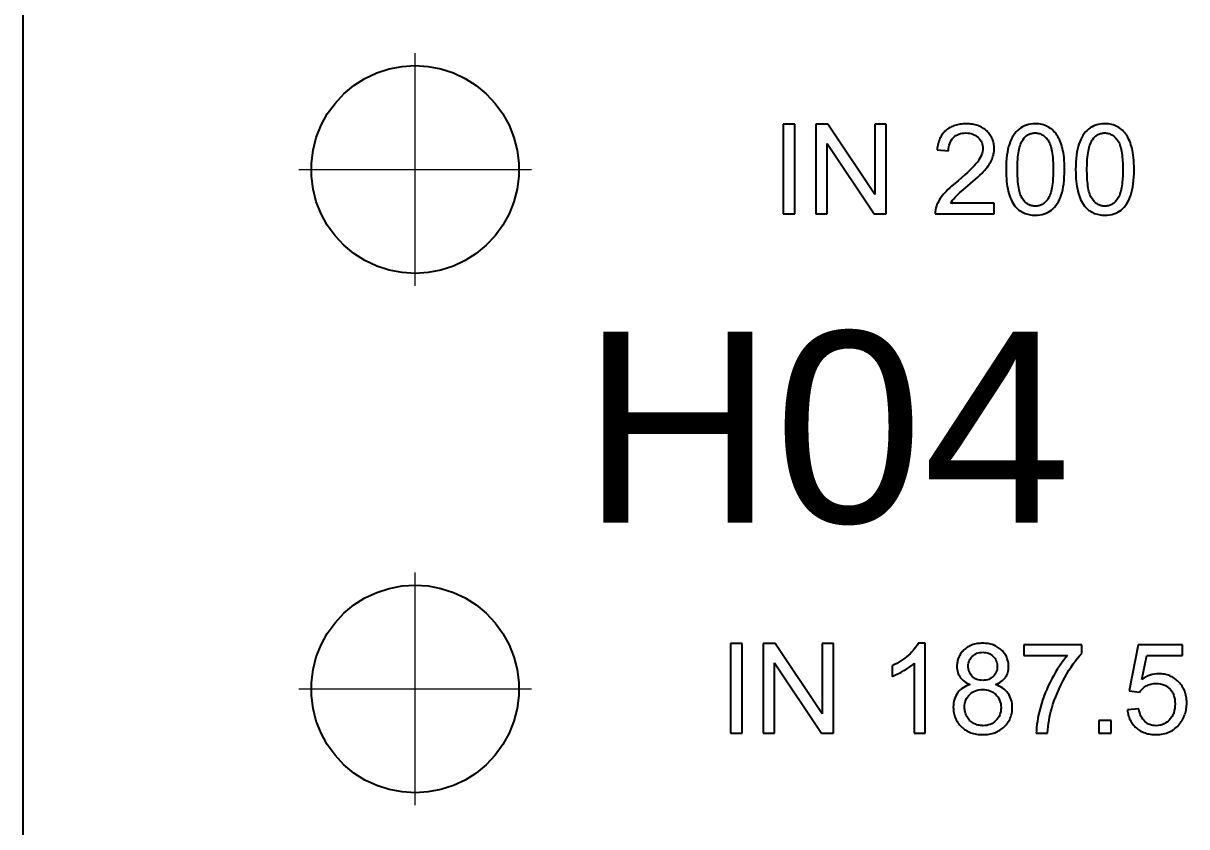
# Paper-space layout '01_三视图' of a CAD drawing. Header units: millimetres. Extents: x 8 to 451, y 8 to 289.
# Drawn here: x 149.75 to 163.74, y 225.55 to 235.22 of the extents above; entities that cross this region are included whole.
import ezdxf

# ---------------------------------------------------------------- set-up
doc = ezdxf.new("R2010")
doc.units = ezdxf.units.MM
doc.linetypes.add('WP_HIDDEN', pattern=[2.3, 1.5, -0.8])
for name, color, linetype, lineweight in [('ANNOTATIONS', 7, 'CONTINUOUS', 18), ('HIDDEN', 7, 'WP_HIDDEN', 13), ('VISIBLE', 7, 'CONTINUOUS', 25)]:
    doc.layers.add(name, color=color, linetype=linetype, lineweight=lineweight)
doc.styles.add('CJK', font='Arial Unicode.ttf')

psp = doc.layouts.new('01_三视图')

# ---------------------------------------------------------------- linework, layer by layer
at = {"layer": 'ANNOTATIONS'}
for p, q in [((154.463, 232.063), (154.463, 234.863)), ((153.063, 233.463), (155.863, 233.463)), ((154.463, 225.813), (154.463, 228.613)), ((153.063, 227.213), (155.863, 227.213))]:
    psp.add_line(p, q, dxfattribs=at)
at = {"layer": 'HIDDEN'}
psp.add_lwpolyline([(149.75, 138.75), (149.75, 246.25)], dxfattribs=at)
at = {"layer": 'VISIBLE'}
for points in [[(149.75, 140.25), (149.75, 246.25)], [(154.463, 232.213), (154.306, 232.223), (154.152, 232.252), (154.003, 232.3), (153.86, 232.367), (153.728, 232.451), (153.607, 232.551), (153.5, 232.666), (153.407, 232.793), (153.332, 232.93), (153.274, 233.076), (153.235, 233.228), (153.215, 233.384), (153.215, 233.541), (153.235, 233.697), (153.274, 233.849), (153.332, 233.995), (153.407, 234.132), (153.5, 234.259), (153.607, 234.374), (153.728, 234.474), (153.86, 234.558), (154.003, 234.625), (154.152, 234.673), (154.306, 234.703), (154.463, 234.713), (154.619, 234.703), (154.774, 234.673), (154.923, 234.625), (155.065, 234.558), (155.197, 234.474), (155.318, 234.374), (155.426, 234.259), (155.518, 234.132), (155.594, 233.995), (155.652, 233.849), (155.691, 233.697), (155.71, 233.541), (155.71, 233.384), (155.691, 233.228), (155.652, 233.076), (155.594, 232.93), (155.518, 232.793), (155.426, 232.666), (155.318, 232.551), (155.197, 232.451), (155.065, 232.367), (154.923, 232.3), (154.774, 232.252), (154.619, 232.223), (154.463, 232.213)], [(158.889, 234.008), (158.889, 232.931)], [(159.032, 234.008), (158.889, 234.008)], [(159.032, 232.931), (159.032, 234.008)], [(159.282, 234.008), (159.282, 232.931)], [(159.428, 234.008), (159.282, 234.008)], [(159.994, 233.163), (159.428, 234.008)], [(159.994, 234.008), (159.994, 233.163)], [(160.13, 234.008), (159.994, 234.008)], [(160.13, 232.931), (160.13, 234.008)], [(160.939, 233.987), (160.925, 233.982)], [(160.954, 233.993), (160.939, 233.987)], [(160.97, 233.997), (160.954, 233.993)], [(160.986, 234.001), (160.97, 233.997)], [(161.002, 234.005), (160.986, 234.001)], [(161.019, 234.008), (161.002, 234.005)], [(161.037, 234.01), (161.019, 234.008)], [(161.055, 234.011), (161.037, 234.01)], [(161.073, 234.012), (161.055, 234.011)], [(161.092, 234.013), (161.073, 234.012)], [(161.111, 234.012), (161.092, 234.013)], [(161.13, 234.011), (161.111, 234.012)], [(161.148, 234.01), (161.13, 234.011)], [(161.166, 234.007), (161.148, 234.01)], [(161.183, 234.004), (161.166, 234.007)], [(161.199, 234.001), (161.183, 234.004)], [(161.216, 233.996), (161.199, 234.001)], [(161.231, 233.991), (161.216, 233.996)], [(161.246, 233.985), (161.231, 233.991)], [(161.261, 233.979), (161.246, 233.985)], [(161.791, 233.988), (161.769, 233.977)], [(161.815, 233.997), (161.791, 233.988)], [(161.84, 234.004), (161.815, 233.997)], [(161.866, 234.009), (161.84, 234.004)], [(161.894, 234.012), (161.866, 234.009)], [(161.923, 234.013), (161.894, 234.012)], [(161.944, 234.012), (161.923, 234.013)], [(161.965, 234.011), (161.944, 234.012)], [(161.985, 234.008), (161.965, 234.011)], [(162.004, 234.004), (161.985, 234.008)], [(162.023, 233.999), (162.004, 234.004)], [(162.041, 233.993), (162.023, 233.999)], [(162.058, 233.986), (162.041, 233.993)], [(162.075, 233.978), (162.058, 233.986)], [(162.628, 233.988), (162.606, 233.977)], [(162.652, 233.997), (162.628, 233.988)], [(162.677, 234.004), (162.652, 233.997)], [(162.703, 234.009), (162.677, 234.004)], [(162.731, 234.012), (162.703, 234.009)], [(162.759, 234.013), (162.731, 234.012)], [(162.781, 234.012), (162.759, 234.013)], [(162.802, 234.011), (162.781, 234.012)], [(162.822, 234.008), (162.802, 234.011)], [(162.841, 234.004), (162.822, 234.008)], [(162.86, 233.999), (162.841, 234.004)], [(162.878, 233.993), (162.86, 233.999)], [(162.895, 233.986), (162.878, 233.993)], [(162.912, 233.978), (162.895, 233.986)], [(160.783, 233.849), (160.776, 233.835)], [(160.79, 233.863), (160.783, 233.849)], [(160.798, 233.876), (160.79, 233.863)], [(160.807, 233.889), (160.798, 233.876)], [(160.816, 233.901), (160.807, 233.889)], [(160.826, 233.912), (160.816, 233.901)], [(160.836, 233.923), (160.826, 233.912)], [(160.848, 233.933), (160.836, 233.923)], [(160.859, 233.943), (160.848, 233.933)], [(160.871, 233.952), (160.859, 233.943)], [(160.884, 233.96), (160.871, 233.952)], [(160.897, 233.968), (160.884, 233.96)], [(160.911, 233.975), (160.897, 233.968)], [(160.925, 233.982), (160.911, 233.975)], [(160.923, 233.831), (160.936, 233.846)], [(160.936, 233.846), (160.951, 233.859)], [(160.951, 233.859), (160.967, 233.871)], [(160.967, 233.871), (160.985, 233.881)], [(160.985, 233.881), (161.003, 233.889)], [(161.003, 233.889), (161.023, 233.895)], [(161.023, 233.895), (161.044, 233.9)], [(161.044, 233.9), (161.066, 233.902)], [(161.066, 233.902), (161.089, 233.903)], [(161.089, 233.903), (161.111, 233.902)], [(161.111, 233.902), (161.132, 233.9)], [(161.132, 233.9), (161.152, 233.896)], [(161.152, 233.896), (161.171, 233.89)], [(161.171, 233.89), (161.189, 233.882)], [(161.189, 233.882), (161.206, 233.873)], [(161.206, 233.873), (161.221, 233.862)], [(161.221, 233.862), (161.236, 233.849)], [(161.236, 233.849), (161.249, 233.835)], [(161.275, 233.972), (161.261, 233.979)], [(161.288, 233.964), (161.275, 233.972)], [(161.301, 233.956), (161.288, 233.964)], [(161.314, 233.947), (161.301, 233.956)], [(161.326, 233.937), (161.314, 233.947)], [(161.338, 233.927), (161.326, 233.937)], [(161.349, 233.916), (161.338, 233.927)], [(161.359, 233.905), (161.349, 233.916)], [(161.368, 233.893), (161.359, 233.905)], [(161.377, 233.881), (161.368, 233.893)], [(161.385, 233.869), (161.377, 233.881)], [(161.393, 233.856), (161.385, 233.869)], [(161.399, 233.844), (161.393, 233.856)], [(161.405, 233.83), (161.399, 233.844)], [(161.645, 233.85), (161.633, 233.825)], [(161.659, 233.873), (161.645, 233.85)], [(161.675, 233.895), (161.659, 233.873)], [(161.691, 233.915), (161.675, 233.895)], [(161.709, 233.933), (161.691, 233.915)], [(161.727, 233.949), (161.709, 233.933)], [(161.747, 233.964), (161.727, 233.949)], [(161.769, 233.977), (161.747, 233.964)], [(161.776, 233.826), (161.79, 233.844)], [(161.79, 233.844), (161.797, 233.852)], [(161.797, 233.852), (161.805, 233.86)], [(161.805, 233.86), (161.813, 233.867)], [(161.813, 233.867), (161.822, 233.873)], [(161.822, 233.873), (161.83, 233.879)], [(161.83, 233.879), (161.839, 233.884)], [(161.839, 233.884), (161.848, 233.888)], [(161.848, 233.888), (161.858, 233.892)], [(161.858, 233.892), (161.868, 233.896)], [(161.868, 233.896), (161.878, 233.898)], [(161.878, 233.898), (161.888, 233.9)], [(161.888, 233.9), (161.899, 233.902)], [(161.899, 233.902), (161.91, 233.903)], [(161.91, 233.903), (161.921, 233.903)], [(161.921, 233.903), (161.933, 233.903)], [(161.933, 233.903), (161.944, 233.902)], [(161.944, 233.902), (161.955, 233.9)], [(161.955, 233.9), (161.965, 233.898)], [(161.965, 233.898), (161.976, 233.895)], [(161.976, 233.895), (161.986, 233.891)], [(161.986, 233.891), (161.996, 233.886)], [(161.996, 233.886), (162.006, 233.881)], [(162.006, 233.881), (162.016, 233.876)], [(162.016, 233.876), (162.025, 233.869)], [(162.025, 233.869), (162.034, 233.862)], [(162.034, 233.862), (162.043, 233.854)], [(162.043, 233.854), (162.051, 233.845)], [(162.051, 233.845), (162.06, 233.836)], [(162.091, 233.969), (162.075, 233.978)], [(162.106, 233.958), (162.091, 233.969)], [(162.12, 233.947), (162.106, 233.958)], [(162.134, 233.935), (162.12, 233.947)], [(162.147, 233.922), (162.134, 233.935)], [(162.16, 233.908), (162.147, 233.922)], [(162.172, 233.893), (162.16, 233.908)], [(162.183, 233.877), (162.172, 233.893)], [(162.193, 233.86), (162.183, 233.877)], [(162.203, 233.842), (162.193, 233.86)], [(162.212, 233.824), (162.203, 233.842)], [(162.482, 233.85), (162.47, 233.825)], [(162.496, 233.873), (162.482, 233.85)], [(162.512, 233.895), (162.496, 233.873)], [(162.528, 233.915), (162.512, 233.895)], [(162.546, 233.933), (162.528, 233.915)], [(162.564, 233.949), (162.546, 233.933)], [(162.584, 233.964), (162.564, 233.949)], [(162.606, 233.977), (162.584, 233.964)], [(162.613, 233.826), (162.627, 233.844)], [(162.627, 233.844), (162.634, 233.852)], [(162.634, 233.852), (162.642, 233.86)], [(162.642, 233.86), (162.65, 233.867)], [(162.65, 233.867), (162.658, 233.873)], [(162.658, 233.873), (162.667, 233.879)], [(162.667, 233.879), (162.676, 233.884)], [(162.676, 233.884), (162.685, 233.888)], [(162.685, 233.888), (162.695, 233.892)], [(162.695, 233.892), (162.705, 233.896)], [(162.705, 233.896), (162.715, 233.898)], [(162.715, 233.898), (162.725, 233.9)], [(162.725, 233.9), (162.736, 233.902)], [(162.736, 233.902), (162.747, 233.903)], [(162.747, 233.903), (162.758, 233.903)], [(162.758, 233.903), (162.769, 233.903)], [(162.769, 233.903), (162.781, 233.902)], [(162.781, 233.902), (162.792, 233.9)], [(162.792, 233.9), (162.802, 233.898)], [(162.802, 233.898), (162.813, 233.895)], [(162.813, 233.895), (162.823, 233.891)], [(162.823, 233.891), (162.833, 233.886)], [(162.833, 233.886), (162.843, 233.881)], [(162.843, 233.881), (162.853, 233.876)], [(162.853, 233.876), (162.862, 233.869)], [(162.862, 233.869), (162.871, 233.862)], [(162.871, 233.862), (162.88, 233.854)], [(162.88, 233.854), (162.888, 233.845)], [(162.888, 233.845), (162.897, 233.836)], [(162.928, 233.969), (162.912, 233.978)], [(162.943, 233.958), (162.928, 233.969)], [(162.957, 233.947), (162.943, 233.958)], [(162.971, 233.935), (162.957, 233.947)], [(162.984, 233.922), (162.971, 233.935)], [(162.997, 233.908), (162.984, 233.922)], [(163.009, 233.893), (162.997, 233.908)], [(163.02, 233.877), (163.009, 233.893)], [(163.03, 233.86), (163.02, 233.877)], [(163.04, 233.842), (163.03, 233.86)], [(163.049, 233.824), (163.04, 233.842)], [(159.418, 233.778), (159.984, 232.931)], [(159.418, 232.931), (159.418, 233.778)], [(160.744, 233.72), (160.742, 233.701)], [(160.747, 233.738), (160.744, 233.72)], [(160.75, 233.756), (160.747, 233.738)], [(160.754, 233.773), (160.75, 233.756)], [(160.759, 233.789), (160.754, 233.773)], [(160.764, 233.805), (160.759, 233.789)], [(160.769, 233.82), (160.764, 233.805)], [(160.776, 233.835), (160.769, 233.82)], [(160.878, 233.687), (160.879, 233.712)], [(160.879, 233.712), (160.882, 233.735)], [(160.882, 233.735), (160.887, 233.757)], [(160.887, 233.757), (160.893, 233.778)], [(160.893, 233.778), (160.901, 233.797)], [(160.901, 233.797), (160.911, 233.814)], [(160.911, 233.814), (160.923, 233.831)], [(161.249, 233.835), (161.26, 233.821)], [(161.26, 233.821), (161.27, 233.805)], [(161.27, 233.805), (161.278, 233.789)], [(161.278, 233.789), (161.284, 233.772)], [(161.284, 233.772), (161.289, 233.754)], [(161.289, 233.754), (161.291, 233.736)], [(161.291, 233.736), (161.292, 233.717)], [(161.292, 233.717), (161.291, 233.698)], [(161.411, 233.817), (161.405, 233.83)], [(161.415, 233.803), (161.411, 233.817)], [(161.419, 233.789), (161.415, 233.803)], [(161.422, 233.775), (161.419, 233.789)], [(161.425, 233.76), (161.422, 233.775)], [(161.427, 233.745), (161.425, 233.76)], [(161.428, 233.729), (161.427, 233.745)], [(161.428, 233.714), (161.428, 233.729)], [(161.428, 233.697), (161.428, 233.714)], [(161.593, 233.707), (161.587, 233.672)], [(161.601, 233.74), (161.593, 233.707)], [(161.611, 233.77), (161.601, 233.74)], [(161.621, 233.798), (161.611, 233.77)], [(161.633, 233.825), (161.621, 233.798)], [(161.724, 233.686), (161.729, 233.708)], [(161.729, 233.708), (161.734, 233.729)], [(161.734, 233.729), (161.74, 233.748)], [(161.74, 233.748), (161.746, 233.766)], [(161.746, 233.766), (161.752, 233.783)], [(161.752, 233.783), (161.76, 233.799)], [(161.76, 233.799), (161.767, 233.813)], [(161.767, 233.813), (161.776, 233.826)], [(162.06, 233.836), (162.068, 233.826)], [(162.068, 233.826), (162.076, 233.816)], [(162.076, 233.816), (162.083, 233.804)], [(162.083, 233.804), (162.09, 233.791)], [(162.09, 233.791), (162.097, 233.777)], [(162.097, 233.777), (162.103, 233.761)], [(162.103, 233.761), (162.108, 233.744)], [(162.108, 233.744), (162.114, 233.725)], [(162.114, 233.725), (162.118, 233.705)], [(162.118, 233.705), (162.122, 233.684)], [(162.221, 233.804), (162.212, 233.824)], [(162.229, 233.784), (162.221, 233.804)], [(162.236, 233.762), (162.229, 233.784)], [(162.243, 233.74), (162.236, 233.762)], [(162.25, 233.717), (162.243, 233.74)], [(162.255, 233.692), (162.25, 233.717)], [(162.43, 233.707), (162.424, 233.672)], [(162.438, 233.74), (162.43, 233.707)], [(162.448, 233.77), (162.438, 233.74)], [(162.458, 233.798), (162.448, 233.77)], [(162.47, 233.825), (162.458, 233.798)], [(162.561, 233.686), (162.566, 233.708)], [(162.566, 233.708), (162.571, 233.729)], [(162.571, 233.729), (162.576, 233.748)], [(162.576, 233.748), (162.583, 233.766)], [(162.583, 233.766), (162.589, 233.783)], [(162.589, 233.783), (162.597, 233.799)], [(162.597, 233.799), (162.604, 233.813)], [(162.604, 233.813), (162.613, 233.826)], [(162.897, 233.836), (162.905, 233.826)], [(162.905, 233.826), (162.913, 233.816)], [(162.913, 233.816), (162.92, 233.804)], [(162.92, 233.804), (162.927, 233.791)], [(162.927, 233.791), (162.934, 233.777)], [(162.934, 233.777), (162.94, 233.761)], [(162.94, 233.761), (162.945, 233.744)], [(162.945, 233.744), (162.951, 233.725)], [(162.951, 233.725), (162.955, 233.705)], [(162.955, 233.705), (162.959, 233.684)], [(163.058, 233.804), (163.049, 233.824)], [(163.066, 233.784), (163.058, 233.804)], [(163.073, 233.762), (163.066, 233.784)], [(163.08, 233.74), (163.073, 233.762)], [(163.086, 233.717), (163.08, 233.74)], [(163.092, 233.692), (163.086, 233.717)], [(160.742, 233.701), (160.878, 233.687)], [(161.245, 233.578), (161.23, 233.557)], [(161.257, 233.599), (161.245, 233.578)], [(161.268, 233.619), (161.257, 233.599)], [(161.277, 233.639), (161.268, 233.619)], [(161.283, 233.659), (161.277, 233.639)], [(161.288, 233.679), (161.283, 233.659)], [(161.291, 233.698), (161.288, 233.679)], [(161.386, 233.555), (161.394, 233.571)], [(161.394, 233.571), (161.402, 233.587)], [(161.402, 233.587), (161.408, 233.602)], [(161.408, 233.602), (161.413, 233.618)], [(161.413, 233.618), (161.418, 233.634)], [(161.418, 233.634), (161.421, 233.65)], [(161.421, 233.65), (161.424, 233.665)], [(161.424, 233.665), (161.426, 233.681)], [(161.426, 233.681), (161.428, 233.697)], [(161.577, 233.595), (161.574, 233.553)], [(161.581, 233.635), (161.577, 233.595)], [(161.587, 233.672), (161.581, 233.635)], [(161.71, 233.556), (161.712, 233.585)], [(161.712, 233.585), (161.714, 233.612)], [(161.714, 233.612), (161.717, 233.638)], [(161.717, 233.638), (161.72, 233.663)], [(161.72, 233.663), (161.724, 233.686)], [(162.122, 233.684), (162.126, 233.661)], [(162.126, 233.661), (162.129, 233.637)], [(162.129, 233.637), (162.132, 233.611)], [(162.132, 233.611), (162.134, 233.584)], [(162.134, 233.584), (162.137, 233.526)], [(162.26, 233.666), (162.255, 233.692)], [(162.264, 233.637), (162.26, 233.666)], [(162.268, 233.606), (162.264, 233.637)], [(162.27, 233.573), (162.268, 233.606)], [(162.272, 233.538), (162.27, 233.573)], [(162.414, 233.595), (162.411, 233.553)], [(162.418, 233.635), (162.414, 233.595)], [(162.424, 233.672), (162.418, 233.635)], [(162.547, 233.556), (162.548, 233.585)], [(162.548, 233.585), (162.551, 233.612)], [(162.551, 233.612), (162.554, 233.638)], [(162.554, 233.638), (162.557, 233.663)], [(162.557, 233.663), (162.561, 233.686)], [(162.959, 233.684), (162.963, 233.661)], [(162.963, 233.661), (162.966, 233.637)], [(162.966, 233.637), (162.969, 233.611)], [(162.969, 233.611), (162.971, 233.584)], [(162.971, 233.584), (162.974, 233.526)], [(163.097, 233.666), (163.092, 233.692)], [(163.101, 233.637), (163.097, 233.666)], [(163.105, 233.606), (163.101, 233.637)], [(163.107, 233.573), (163.105, 233.606)], [(163.109, 233.538), (163.107, 233.573)], [(161.109, 233.429), (161.074, 233.398)], [(161.14, 233.458), (161.109, 233.429)], [(161.168, 233.486), (161.14, 233.458)], [(161.192, 233.512), (161.168, 233.486)], [(161.213, 233.536), (161.192, 233.512)], [(161.23, 233.557), (161.213, 233.536)], [(161.278, 233.417), (161.297, 233.437)], [(161.297, 233.437), (161.314, 233.455)], [(161.314, 233.455), (161.329, 233.472)], [(161.329, 233.472), (161.342, 233.489)], [(161.342, 233.489), (161.355, 233.506)], [(161.355, 233.506), (161.366, 233.522)], [(161.366, 233.522), (161.377, 233.539)], [(161.377, 233.539), (161.386, 233.555)], [(161.572, 233.509), (161.571, 233.462)], [(161.571, 233.462), (161.572, 233.425)], [(161.574, 233.553), (161.572, 233.509)], [(161.572, 233.425), (161.573, 233.389)], [(161.707, 233.462), (161.708, 233.526)], [(161.708, 233.399), (161.707, 233.462)], [(161.708, 233.526), (161.71, 233.556)], [(162.137, 233.526), (162.138, 233.462)], [(162.138, 233.462), (162.137, 233.399)], [(162.273, 233.501), (162.272, 233.538)], [(162.274, 233.462), (162.273, 233.501)], [(162.273, 233.416), (162.274, 233.462)], [(162.409, 233.509), (162.408, 233.462)], [(162.408, 233.462), (162.409, 233.425)], [(162.411, 233.553), (162.409, 233.509)], [(162.409, 233.425), (162.41, 233.389)], [(162.544, 233.462), (162.545, 233.526)], [(162.545, 233.399), (162.544, 233.462)], [(162.545, 233.526), (162.547, 233.556)], [(162.974, 233.526), (162.975, 233.462)], [(162.975, 233.462), (162.974, 233.399)], [(163.11, 233.501), (163.109, 233.538)], [(163.111, 233.462), (163.11, 233.501)], [(163.11, 233.416), (163.111, 233.462)], [(160.94, 233.284), (160.916, 233.263)], [(160.993, 233.329), (160.94, 233.284)], [(161.035, 233.364), (160.993, 233.329)], [(161.074, 233.398), (161.035, 233.364)], [(161.11, 233.265), (161.176, 233.322)], [(161.176, 233.322), (161.232, 233.373)], [(161.232, 233.373), (161.256, 233.396)], [(161.256, 233.396), (161.278, 233.417)], [(161.573, 233.389), (161.575, 233.354)], [(161.575, 233.354), (161.578, 233.321)], [(161.578, 233.321), (161.582, 233.289)], [(161.582, 233.289), (161.586, 233.258)], [(161.711, 233.341), (161.708, 233.399)], [(161.713, 233.314), (161.711, 233.341)], [(161.716, 233.288), (161.713, 233.314)], [(161.719, 233.264), (161.716, 233.288)], [(162.129, 233.289), (162.126, 233.265)], [(162.132, 233.314), (162.129, 233.289)], [(162.134, 233.341), (162.132, 233.314)], [(162.137, 233.399), (162.134, 233.341)], [(162.259, 233.254), (162.264, 233.291)], [(162.264, 233.291), (162.268, 233.33)], [(162.268, 233.33), (162.271, 233.372)], [(162.271, 233.372), (162.273, 233.416)], [(162.41, 233.389), (162.412, 233.354)], [(162.412, 233.354), (162.415, 233.321)], [(162.415, 233.321), (162.419, 233.289)], [(162.419, 233.289), (162.423, 233.258)], [(162.548, 233.341), (162.545, 233.399)], [(162.55, 233.314), (162.548, 233.341)], [(162.553, 233.288), (162.55, 233.314)], [(162.556, 233.264), (162.553, 233.288)], [(162.966, 233.289), (162.963, 233.265)], [(162.969, 233.314), (162.966, 233.289)], [(162.971, 233.341), (162.969, 233.314)], [(162.974, 233.399), (162.971, 233.341)], [(163.096, 233.254), (163.101, 233.291)], [(163.101, 233.291), (163.105, 233.33)], [(163.105, 233.33), (163.108, 233.372)], [(163.108, 233.372), (163.11, 233.416)], [(160.806, 233.149), (160.792, 233.131)], [(160.82, 233.166), (160.806, 233.149)], [(160.836, 233.184), (160.82, 233.166)], [(160.853, 233.203), (160.836, 233.184)], [(160.872, 233.222), (160.853, 233.203)], [(160.893, 233.242), (160.872, 233.222)], [(160.916, 233.263), (160.893, 233.242)], [(160.957, 233.13), (160.979, 233.152)], [(160.979, 233.152), (161.012, 233.182)], [(161.012, 233.182), (161.056, 233.219)], [(161.056, 233.219), (161.11, 233.265)], [(161.586, 233.258), (161.592, 233.229)], [(161.592, 233.229), (161.598, 233.201)], [(161.598, 233.201), (161.605, 233.174)], [(161.605, 233.174), (161.613, 233.149)], [(161.613, 233.149), (161.622, 233.125)], [(161.723, 233.241), (161.719, 233.264)], [(161.727, 233.22), (161.723, 233.241)], [(161.732, 233.2), (161.727, 233.22)], [(161.737, 233.181), (161.732, 233.2)], [(161.742, 233.164), (161.737, 233.181)], [(161.748, 233.148), (161.742, 233.164)], [(161.755, 233.134), (161.748, 233.148)], [(162.097, 233.149), (162.09, 233.134)], [(162.103, 233.165), (162.097, 233.149)], [(162.108, 233.182), (162.103, 233.165)], [(162.114, 233.201), (162.108, 233.182)], [(162.118, 233.221), (162.114, 233.201)], [(162.122, 233.242), (162.118, 233.221)], [(162.126, 233.265), (162.122, 233.242)], [(162.224, 233.128), (162.235, 233.156)], [(162.235, 233.156), (162.244, 233.187)], [(162.244, 233.187), (162.252, 233.219)], [(162.252, 233.219), (162.259, 233.254)], [(162.423, 233.258), (162.429, 233.229)], [(162.429, 233.229), (162.435, 233.201)], [(162.435, 233.201), (162.442, 233.174)], [(162.442, 233.174), (162.45, 233.149)], [(162.45, 233.149), (162.459, 233.125)], [(162.56, 233.241), (162.556, 233.264)], [(162.564, 233.22), (162.56, 233.241)], [(162.568, 233.2), (162.564, 233.22)], [(162.574, 233.181), (162.568, 233.2)], [(162.579, 233.164), (162.574, 233.181)], [(162.585, 233.148), (162.579, 233.164)], [(162.592, 233.134), (162.585, 233.148)], [(162.934, 233.149), (162.927, 233.134)], [(162.94, 233.165), (162.934, 233.149)], [(162.945, 233.182), (162.94, 233.165)], [(162.951, 233.201), (162.945, 233.182)], [(162.955, 233.221), (162.951, 233.201)], [(162.959, 233.242), (162.955, 233.221)], [(162.963, 233.265), (162.959, 233.242)], [(163.061, 233.128), (163.072, 233.156)], [(163.072, 233.156), (163.081, 233.187)], [(163.081, 233.187), (163.089, 233.219)], [(163.089, 233.219), (163.096, 233.254)], [(160.733, 233.023), (160.726, 233.001)], [(160.74, 233.041), (160.733, 233.023)], [(160.749, 233.059), (160.74, 233.041)], [(160.758, 233.077), (160.749, 233.059)], [(160.768, 233.095), (160.758, 233.077)], [(160.78, 233.113), (160.768, 233.095)], [(160.792, 233.131), (160.78, 233.113)], [(160.901, 233.058), (160.913, 233.076)], [(161.429, 233.058), (160.901, 233.058)], [(160.913, 233.076), (160.926, 233.094)], [(160.926, 233.094), (160.941, 233.112)], [(160.941, 233.112), (160.957, 233.13)], [(161.429, 232.931), (161.429, 233.058)], [(161.622, 233.125), (161.631, 233.102)], [(161.631, 233.102), (161.642, 233.081)], [(161.642, 233.081), (161.653, 233.061)], [(161.653, 233.061), (161.665, 233.042)], [(161.665, 233.042), (161.678, 233.024)], [(161.678, 233.024), (161.689, 233.011)], [(161.689, 233.011), (161.701, 232.998)], [(161.762, 233.121), (161.755, 233.134)], [(161.769, 233.109), (161.762, 233.121)], [(161.785, 233.089), (161.769, 233.109)], [(161.794, 233.079), (161.785, 233.089)], [(161.802, 233.071), (161.794, 233.079)], [(161.811, 233.063), (161.802, 233.071)], [(161.82, 233.056), (161.811, 233.063)], [(161.829, 233.049), (161.82, 233.056)], [(161.839, 233.043), (161.829, 233.049)], [(161.848, 233.038), (161.839, 233.043)], [(161.858, 233.034), (161.848, 233.038)], [(161.868, 233.03), (161.858, 233.034)], [(161.879, 233.027), (161.868, 233.03)], [(161.889, 233.025), (161.879, 233.027)], [(161.9, 233.023), (161.889, 233.025)], [(161.911, 233.022), (161.9, 233.023)], [(161.923, 233.021), (161.911, 233.022)], [(161.934, 233.022), (161.923, 233.021)], [(161.945, 233.023), (161.934, 233.022)], [(161.956, 233.025), (161.945, 233.023)], [(161.966, 233.027), (161.956, 233.025)], [(161.977, 233.03), (161.966, 233.027)], [(161.987, 233.034), (161.977, 233.03)], [(161.997, 233.038), (161.987, 233.034)], [(162.006, 233.043), (161.997, 233.038)], [(162.016, 233.049), (162.006, 233.043)], [(162.025, 233.056), (162.016, 233.049)], [(162.034, 233.063), (162.025, 233.056)], [(162.043, 233.071), (162.034, 233.063)], [(162.051, 233.08), (162.043, 233.071)], [(162.06, 233.089), (162.051, 233.08)], [(162.068, 233.099), (162.06, 233.089)], [(162.076, 233.11), (162.068, 233.099)], [(162.083, 233.121), (162.076, 233.11)], [(162.09, 233.134), (162.083, 233.121)], [(162.137, 232.993), (162.155, 233.011)], [(162.155, 233.011), (162.171, 233.031)], [(162.171, 233.031), (162.186, 233.053)], [(162.186, 233.053), (162.2, 233.076)], [(162.2, 233.076), (162.213, 233.101)], [(162.213, 233.101), (162.224, 233.128)], [(162.459, 233.125), (162.468, 233.102)], [(162.468, 233.102), (162.479, 233.081)], [(162.479, 233.081), (162.49, 233.061)], [(162.49, 233.061), (162.502, 233.042)], [(162.502, 233.042), (162.515, 233.024)], [(162.515, 233.024), (162.526, 233.011)], [(162.526, 233.011), (162.538, 232.998)], [(162.599, 233.121), (162.592, 233.134)], [(162.606, 233.109), (162.599, 233.121)], [(162.622, 233.089), (162.606, 233.109)], [(162.631, 233.079), (162.622, 233.089)], [(162.639, 233.071), (162.631, 233.079)], [(162.648, 233.063), (162.639, 233.071)], [(162.657, 233.056), (162.648, 233.063)], [(162.666, 233.049), (162.657, 233.056)], [(162.676, 233.043), (162.666, 233.049)], [(162.685, 233.038), (162.676, 233.043)], [(162.695, 233.034), (162.685, 233.038)], [(162.705, 233.03), (162.695, 233.034)], [(162.716, 233.027), (162.705, 233.03)], [(162.726, 233.025), (162.716, 233.027)], [(162.737, 233.023), (162.726, 233.025)], [(162.748, 233.022), (162.737, 233.023)], [(162.759, 233.021), (162.748, 233.022)], [(162.771, 233.022), (162.759, 233.021)], [(162.782, 233.023), (162.771, 233.022)], [(162.793, 233.025), (162.782, 233.023)], [(162.803, 233.027), (162.793, 233.025)], [(162.814, 233.03), (162.803, 233.027)], [(162.824, 233.034), (162.814, 233.03)], [(162.834, 233.038), (162.824, 233.034)], [(162.843, 233.043), (162.834, 233.038)], [(162.853, 233.049), (162.843, 233.043)], [(162.862, 233.056), (162.853, 233.049)], [(162.871, 233.063), (162.862, 233.056)], [(162.88, 233.071), (162.871, 233.063)], [(162.888, 233.08), (162.88, 233.071)], [(162.897, 233.089), (162.888, 233.08)], [(162.905, 233.099), (162.897, 233.089)], [(162.913, 233.11), (162.905, 233.099)], [(162.92, 233.121), (162.913, 233.11)], [(162.927, 233.134), (162.92, 233.121)], [(162.974, 232.993), (162.992, 233.011)], [(162.992, 233.011), (163.008, 233.031)], [(163.008, 233.031), (163.023, 233.053)], [(163.023, 233.053), (163.037, 233.076)], [(163.037, 233.076), (163.05, 233.101)], [(163.05, 233.101), (163.061, 233.128)], [(158.889, 232.931), (159.032, 232.931)], [(159.282, 232.931), (159.418, 232.931)], [(159.984, 232.931), (160.13, 232.931)], [(160.718, 232.955), (160.717, 232.931)], [(160.717, 232.931), (161.429, 232.931)], [(160.721, 232.978), (160.718, 232.955)], [(160.726, 233.001), (160.721, 232.978)], [(161.701, 232.998), (161.714, 232.986)], [(161.714, 232.986), (161.726, 232.976)], [(161.726, 232.976), (161.74, 232.965)], [(161.74, 232.965), (161.754, 232.956)], [(161.754, 232.956), (161.768, 232.948)], [(161.768, 232.948), (161.783, 232.941)], [(161.783, 232.941), (161.799, 232.934)], [(161.799, 232.934), (161.815, 232.928)], [(161.815, 232.928), (161.832, 232.924)], [(161.832, 232.924), (161.849, 232.92)], [(161.849, 232.92), (161.866, 232.917)], [(161.866, 232.917), (161.885, 232.914)], [(161.885, 232.914), (161.903, 232.913)], [(161.903, 232.913), (161.923, 232.913)], [(161.923, 232.913), (161.951, 232.914)], [(161.951, 232.914), (161.979, 232.917)], [(161.979, 232.917), (162.006, 232.922)], [(162.006, 232.922), (162.031, 232.929)], [(162.031, 232.929), (162.054, 232.938)], [(162.054, 232.938), (162.077, 232.948)], [(162.077, 232.948), (162.098, 232.961)], [(162.098, 232.961), (162.118, 232.976)], [(162.118, 232.976), (162.137, 232.993)], [(162.538, 232.998), (162.55, 232.986)], [(162.55, 232.986), (162.563, 232.976)], [(162.563, 232.976), (162.577, 232.965)], [(162.577, 232.965), (162.591, 232.956)], [(162.591, 232.956), (162.605, 232.948)], [(162.605, 232.948), (162.62, 232.941)], [(162.62, 232.941), (162.636, 232.934)], [(162.636, 232.934), (162.652, 232.928)], [(162.652, 232.928), (162.669, 232.924)], [(162.669, 232.924), (162.686, 232.92)], [(162.686, 232.92), (162.703, 232.917)], [(162.703, 232.917), (162.722, 232.914)], [(162.722, 232.914), (162.74, 232.913)], [(162.74, 232.913), (162.759, 232.913)], [(162.759, 232.913), (162.788, 232.914)], [(162.788, 232.914), (162.816, 232.917)], [(162.816, 232.917), (162.842, 232.922)], [(162.842, 232.922), (162.868, 232.929)], [(162.868, 232.929), (162.891, 232.938)], [(162.891, 232.938), (162.914, 232.948)], [(162.914, 232.948), (162.935, 232.961)], [(162.935, 232.961), (162.955, 232.976)], [(162.955, 232.976), (162.974, 232.993)], [(154.463, 225.963), (154.306, 225.973), (154.152, 226.002), (154.003, 226.05), (153.86, 226.117), (153.728, 226.201), (153.607, 226.301), (153.5, 226.416), (153.407, 226.543), (153.332, 226.68), (153.274, 226.826), (153.235, 226.978), (153.215, 227.134), (153.215, 227.291), (153.235, 227.447), (153.274, 227.599), (153.332, 227.745), (153.407, 227.882), (153.5, 228.009), (153.607, 228.124), (153.728, 228.224), (153.86, 228.308), (154.003, 228.375), (154.152, 228.423), (154.306, 228.453), (154.463, 228.463), (154.619, 228.453), (154.774, 228.423), (154.923, 228.375), (155.065, 228.308), (155.197, 228.224), (155.318, 228.124), (155.426, 228.009), (155.518, 227.882), (155.594, 227.745), (155.652, 227.599), (155.691, 227.447), (155.71, 227.291), (155.71, 227.134), (155.691, 226.978), (155.652, 226.826), (155.594, 226.68), (155.518, 226.543), (155.426, 226.416), (155.318, 226.301), (155.197, 226.201), (155.065, 226.117), (154.923, 226.05), (154.774, 226.002), (154.619, 225.973), (154.463, 225.963)], [(158.256, 227.758), (158.256, 226.681)], [(158.398, 227.758), (158.256, 227.758)], [(158.398, 226.681), (158.398, 227.758)], [(158.648, 227.758), (158.648, 226.681)], [(158.794, 227.758), (158.648, 227.758)], [(159.36, 226.913), (158.794, 227.758)], [(159.36, 227.758), (159.36, 226.913)], [(159.497, 227.758), (159.36, 227.758)], [(159.497, 226.681), (159.497, 227.758)], [(160.467, 227.692), (160.452, 227.674)], [(160.481, 227.71), (160.467, 227.692)], [(160.494, 227.728), (160.481, 227.71)], [(160.505, 227.745), (160.494, 227.728)], [(160.514, 227.763), (160.505, 227.745)], [(160.599, 227.763), (160.514, 227.763)], [(160.599, 226.681), (160.599, 227.763)], [(161.075, 227.692), (161.064, 227.683)], [(161.086, 227.701), (161.075, 227.692)], [(161.098, 227.71), (161.086, 227.701)], [(161.11, 227.718), (161.098, 227.71)], [(161.123, 227.725), (161.11, 227.718)], [(161.136, 227.731), (161.123, 227.725)], [(161.149, 227.737), (161.136, 227.731)], [(161.163, 227.743), (161.149, 227.737)], [(161.177, 227.747), (161.163, 227.743)], [(161.192, 227.751), (161.177, 227.747)], [(161.207, 227.755), (161.192, 227.751)], [(161.222, 227.758), (161.207, 227.755)], [(161.238, 227.76), (161.222, 227.758)], [(161.255, 227.761), (161.238, 227.76)], [(161.272, 227.762), (161.255, 227.761)], [(161.289, 227.763), (161.272, 227.762)], [(161.307, 227.762), (161.289, 227.763)], [(161.324, 227.761), (161.307, 227.762)], [(161.34, 227.76), (161.324, 227.761)], [(161.356, 227.758), (161.34, 227.76)], [(161.372, 227.755), (161.356, 227.758)], [(161.387, 227.751), (161.372, 227.755)], [(161.402, 227.747), (161.387, 227.751)], [(161.416, 227.742), (161.402, 227.747)], [(161.43, 227.737), (161.416, 227.742)], [(161.444, 227.731), (161.43, 227.737)], [(161.457, 227.724), (161.444, 227.731)], [(161.47, 227.717), (161.457, 227.724)], [(161.482, 227.709), (161.47, 227.717)], [(161.494, 227.7), (161.482, 227.709)], [(161.505, 227.691), (161.494, 227.7)], [(161.516, 227.681), (161.505, 227.691)], [(161.784, 227.744), (161.784, 227.617)], [(162.481, 227.744), (161.784, 227.744)], [(162.481, 227.641), (162.481, 227.744)], [(163.158, 227.744), (163.053, 227.19)], [(163.693, 227.744), (163.158, 227.744)], [(163.693, 227.617), (163.693, 227.744)], [(160.306, 227.55), (160.282, 227.535)], [(160.33, 227.566), (160.306, 227.55)], [(160.353, 227.583), (160.33, 227.566)], [(160.375, 227.6), (160.353, 227.583)], [(160.396, 227.619), (160.375, 227.6)], [(160.416, 227.637), (160.396, 227.619)], [(160.435, 227.656), (160.416, 227.637)], [(160.452, 227.674), (160.435, 227.656)], [(160.988, 227.555), (160.985, 227.541)], [(160.992, 227.568), (160.988, 227.555)], [(160.996, 227.581), (160.992, 227.568)], [(161.001, 227.593), (160.996, 227.581)], [(161.007, 227.605), (161.001, 227.593)], [(161.013, 227.617), (161.007, 227.605)], [(161.02, 227.629), (161.013, 227.617)], [(161.027, 227.64), (161.02, 227.629)], [(161.036, 227.651), (161.027, 227.64)], [(161.044, 227.662), (161.036, 227.651)], [(161.054, 227.672), (161.044, 227.662)], [(161.064, 227.683), (161.054, 227.672)], [(161.122, 227.537), (161.127, 227.552)], [(161.127, 227.552), (161.135, 227.566)], [(161.135, 227.566), (161.143, 227.58)], [(161.143, 227.58), (161.153, 227.593)], [(161.153, 227.593), (161.165, 227.605)], [(161.165, 227.605), (161.178, 227.617)], [(161.178, 227.617), (161.192, 227.627)], [(161.192, 227.627), (161.206, 227.635)], [(161.206, 227.635), (161.221, 227.642)], [(161.221, 227.642), (161.237, 227.647)], [(161.237, 227.647), (161.254, 227.651)], [(161.254, 227.651), (161.272, 227.653)], [(161.272, 227.653), (161.291, 227.654)], [(161.291, 227.654), (161.309, 227.653)], [(161.309, 227.653), (161.327, 227.651)], [(161.327, 227.651), (161.343, 227.647)], [(161.343, 227.647), (161.359, 227.642)], [(161.359, 227.642), (161.375, 227.635)], [(161.375, 227.635), (161.389, 227.626)], [(161.389, 227.626), (161.403, 227.616)], [(161.403, 227.616), (161.416, 227.604)], [(161.416, 227.604), (161.428, 227.592)], [(161.428, 227.592), (161.438, 227.578)], [(161.438, 227.578), (161.447, 227.564)], [(161.447, 227.564), (161.454, 227.549)], [(161.454, 227.549), (161.459, 227.533)], [(161.527, 227.67), (161.516, 227.681)], [(161.536, 227.66), (161.527, 227.67)], [(161.545, 227.649), (161.536, 227.66)], [(161.554, 227.638), (161.545, 227.649)], [(161.562, 227.626), (161.554, 227.638)], [(161.569, 227.614), (161.562, 227.626)], [(161.575, 227.602), (161.569, 227.614)], [(161.581, 227.59), (161.575, 227.602)], [(161.586, 227.577), (161.581, 227.59)], [(161.59, 227.564), (161.586, 227.577)], [(161.594, 227.551), (161.59, 227.564)], [(161.597, 227.538), (161.594, 227.551)], [(161.784, 227.617), (162.311, 227.617)], [(162.262, 227.557), (162.237, 227.524)], [(162.286, 227.588), (162.262, 227.557)], [(162.311, 227.617), (162.286, 227.588)], [(162.379, 227.514), (162.404, 227.549)], [(162.404, 227.549), (162.43, 227.582)], [(162.43, 227.582), (162.455, 227.613)], [(162.455, 227.613), (162.481, 227.641)], [(163.206, 227.328), (163.264, 227.617)], [(163.264, 227.617), (163.693, 227.617)], [(158.785, 227.528), (159.351, 226.681)], [(158.785, 226.681), (158.785, 227.528)], [(160.23, 227.506), (160.202, 227.492)], [(160.202, 227.492), (160.202, 227.364)], [(160.256, 227.52), (160.23, 227.506)], [(160.282, 227.535), (160.256, 227.52)], [(160.268, 227.393), (160.304, 227.411)], [(160.304, 227.411), (160.342, 227.433)], [(160.342, 227.433), (160.379, 227.456)], [(160.379, 227.456), (160.412, 227.478)], [(160.412, 227.478), (160.441, 227.501)], [(160.441, 227.501), (160.454, 227.512)], [(160.454, 227.512), (160.467, 227.524)], [(160.467, 227.524), (160.467, 226.681)], [(160.981, 227.514), (160.98, 227.499)], [(160.98, 227.499), (160.98, 227.485)], [(160.98, 227.485), (160.98, 227.466)], [(160.98, 227.466), (160.982, 227.447)], [(160.983, 227.528), (160.981, 227.514)], [(160.982, 227.447), (160.985, 227.43)], [(160.985, 227.541), (160.983, 227.528)], [(160.985, 227.43), (160.99, 227.413)], [(160.99, 227.413), (160.995, 227.396)], [(161.115, 227.489), (161.116, 227.506)], [(161.116, 227.471), (161.115, 227.489)], [(161.116, 227.506), (161.118, 227.522)], [(161.118, 227.453), (161.116, 227.471)], [(161.118, 227.522), (161.122, 227.537)], [(161.122, 227.436), (161.118, 227.453)], [(161.127, 227.42), (161.122, 227.436)], [(161.134, 227.405), (161.127, 227.42)], [(161.143, 227.39), (161.134, 227.405)], [(161.454, 227.418), (161.447, 227.403)], [(161.459, 227.433), (161.454, 227.418)], [(161.459, 227.533), (161.463, 227.517)], [(161.463, 227.448), (161.459, 227.433)], [(161.463, 227.517), (161.465, 227.5)], [(161.465, 227.465), (161.463, 227.448)], [(161.465, 227.5), (161.466, 227.482)], [(161.466, 227.482), (161.465, 227.465)], [(161.587, 227.395), (161.592, 227.411)], [(161.592, 227.411), (161.597, 227.428)], [(161.599, 227.524), (161.597, 227.538)], [(161.597, 227.428), (161.6, 227.445)], [(161.601, 227.51), (161.599, 227.524)], [(161.6, 227.445), (161.602, 227.463)], [(161.602, 227.496), (161.601, 227.51)], [(161.602, 227.481), (161.602, 227.496)], [(161.602, 227.463), (161.602, 227.481)], [(162.167, 227.416), (162.144, 227.376)], [(162.19, 227.453), (162.167, 227.416)], [(162.213, 227.489), (162.19, 227.453)], [(162.237, 227.524), (162.213, 227.489)], [(162.302, 227.395), (162.328, 227.437)], [(162.328, 227.437), (162.353, 227.476)], [(162.353, 227.476), (162.379, 227.514)], [(160.202, 227.364), (160.234, 227.377)], [(160.234, 227.377), (160.268, 227.393)], [(160.995, 227.396), (161.002, 227.381)], [(161.002, 227.381), (161.01, 227.366)], [(161.01, 227.366), (161.019, 227.351)], [(161.019, 227.351), (161.03, 227.338)], [(161.03, 227.338), (161.042, 227.325)], [(161.042, 227.325), (161.055, 227.313)], [(161.055, 227.313), (161.07, 227.302)], [(161.07, 227.302), (161.086, 227.291)], [(161.086, 227.291), (161.103, 227.282)], [(161.103, 227.282), (161.122, 227.273)], [(161.141, 227.265), (161.118, 227.258)], [(161.122, 227.273), (161.141, 227.265)], [(161.153, 227.377), (161.143, 227.39)], [(161.164, 227.364), (161.153, 227.377)], [(161.177, 227.353), (161.164, 227.364)], [(161.191, 227.343), (161.177, 227.353)], [(161.205, 227.335), (161.191, 227.343)], [(161.221, 227.328), (161.205, 227.335)], [(161.237, 227.323), (161.221, 227.328)], [(161.255, 227.319), (161.237, 227.323)], [(161.273, 227.317), (161.255, 227.319)], [(161.292, 227.316), (161.273, 227.317)], [(161.311, 227.317), (161.292, 227.316)], [(161.329, 227.319), (161.311, 227.317)], [(161.346, 227.323), (161.329, 227.319)], [(161.362, 227.328), (161.346, 227.323)], [(161.377, 227.335), (161.362, 227.328)], [(161.391, 227.343), (161.377, 227.335)], [(161.405, 227.353), (161.391, 227.343)], [(161.417, 227.364), (161.405, 227.353)], [(161.429, 227.376), (161.417, 227.364)], [(161.439, 227.389), (161.429, 227.376)], [(161.447, 227.403), (161.439, 227.389)], [(161.443, 227.265), (161.463, 227.273)], [(161.468, 227.257), (161.443, 227.265)], [(161.463, 227.273), (161.481, 227.282)], [(161.481, 227.282), (161.498, 227.291)], [(161.498, 227.291), (161.513, 227.302)], [(161.513, 227.302), (161.528, 227.313)], [(161.528, 227.313), (161.541, 227.325)], [(161.541, 227.325), (161.552, 227.337)], [(161.552, 227.337), (161.563, 227.351)], [(161.563, 227.351), (161.572, 227.365)], [(161.572, 227.365), (161.58, 227.38)], [(161.58, 227.38), (161.587, 227.395)], [(162.1, 227.293), (162.079, 227.251)], [(162.121, 227.335), (162.1, 227.293)], [(162.144, 227.376), (162.121, 227.335)], [(162.229, 227.259), (162.253, 227.305)], [(162.253, 227.305), (162.277, 227.35)], [(162.277, 227.35), (162.302, 227.395)], [(163.23, 227.344), (163.206, 227.328)], [(163.255, 227.357), (163.23, 227.344)], [(163.28, 227.369), (163.255, 227.357)], [(163.305, 227.378), (163.28, 227.369)], [(163.285, 227.262), (163.299, 227.267)], [(163.299, 227.267), (163.313, 227.271)], [(163.33, 227.386), (163.305, 227.378)], [(163.313, 227.271), (163.328, 227.274)], [(163.328, 227.274), (163.343, 227.277)], [(163.356, 227.391), (163.33, 227.386)], [(163.343, 227.277), (163.358, 227.278)], [(163.383, 227.394), (163.356, 227.391)], [(163.358, 227.278), (163.374, 227.278)], [(163.374, 227.278), (163.399, 227.277)], [(163.409, 227.395), (163.383, 227.394)], [(163.399, 227.277), (163.423, 227.274)], [(163.427, 227.395), (163.409, 227.395)], [(163.423, 227.274), (163.445, 227.269)], [(163.444, 227.394), (163.427, 227.395)], [(163.46, 227.392), (163.444, 227.394)], [(163.445, 227.269), (163.467, 227.262)], [(163.477, 227.389), (163.46, 227.392)], [(163.493, 227.386), (163.477, 227.389)], [(163.509, 227.382), (163.493, 227.386)], [(163.524, 227.377), (163.509, 227.382)], [(163.539, 227.371), (163.524, 227.377)], [(163.554, 227.364), (163.539, 227.371)], [(163.568, 227.357), (163.554, 227.364)], [(163.582, 227.349), (163.568, 227.357)], [(163.596, 227.34), (163.582, 227.349)], [(163.609, 227.331), (163.596, 227.34)], [(163.622, 227.32), (163.609, 227.331)], [(163.635, 227.309), (163.622, 227.32)], [(163.647, 227.298), (163.635, 227.309)], [(163.659, 227.285), (163.647, 227.298)], [(163.67, 227.272), (163.659, 227.285)], [(163.68, 227.259), (163.67, 227.272)], [(160.966, 227.131), (160.957, 227.111)], [(160.977, 227.15), (160.966, 227.131)], [(160.99, 227.169), (160.977, 227.15)], [(161.004, 227.186), (160.99, 227.169)], [(161.019, 227.201), (161.004, 227.186)], [(161.036, 227.215), (161.019, 227.201)], [(161.054, 227.228), (161.036, 227.215)], [(161.074, 227.24), (161.054, 227.228)], [(161.095, 227.25), (161.074, 227.24)], [(161.118, 227.258), (161.095, 227.25)], [(161.107, 227.113), (161.119, 227.13)], [(161.119, 227.13), (161.134, 227.146)], [(161.134, 227.146), (161.15, 227.161)], [(161.15, 227.161), (161.166, 227.173)], [(161.166, 227.173), (161.184, 227.184)], [(161.184, 227.184), (161.203, 227.192)], [(161.203, 227.192), (161.223, 227.199)], [(161.223, 227.199), (161.244, 227.204)], [(161.244, 227.204), (161.266, 227.207)], [(161.266, 227.207), (161.288, 227.208)], [(161.288, 227.208), (161.312, 227.207)], [(161.312, 227.207), (161.334, 227.204)], [(161.334, 227.204), (161.356, 227.199)], [(161.356, 227.199), (161.376, 227.192)], [(161.376, 227.192), (161.395, 227.184)], [(161.395, 227.184), (161.414, 227.173)], [(161.414, 227.173), (161.431, 227.16)], [(161.431, 227.16), (161.447, 227.145)], [(161.447, 227.145), (161.462, 227.129)], [(161.462, 227.129), (161.475, 227.112)], [(161.49, 227.247), (161.468, 227.257)], [(161.511, 227.235), (161.49, 227.247)], [(161.531, 227.223), (161.511, 227.235)], [(161.549, 227.209), (161.531, 227.223)], [(161.566, 227.194), (161.549, 227.209)], [(161.581, 227.178), (161.566, 227.194)], [(161.594, 227.161), (161.581, 227.178)], [(161.607, 227.142), (161.594, 227.161)], [(161.617, 227.123), (161.607, 227.142)], [(162.042, 227.165), (162.026, 227.121)], [(162.06, 227.208), (162.042, 227.165)], [(162.079, 227.251), (162.06, 227.208)], [(162.169, 227.12), (162.188, 227.166)], [(162.188, 227.166), (162.208, 227.213)], [(162.208, 227.213), (162.229, 227.259)], [(163.053, 227.19), (163.178, 227.174)], [(163.178, 227.174), (163.185, 227.185)], [(163.185, 227.185), (163.194, 227.196)], [(163.194, 227.196), (163.203, 227.206)], [(163.203, 227.206), (163.212, 227.216)], [(163.212, 227.216), (163.223, 227.225)], [(163.223, 227.225), (163.234, 227.234)], [(163.234, 227.234), (163.246, 227.242)], [(163.246, 227.242), (163.258, 227.249)], [(163.258, 227.249), (163.271, 227.256)], [(163.271, 227.256), (163.285, 227.262)], [(163.467, 227.262), (163.487, 227.253)], [(163.487, 227.253), (163.506, 227.242)], [(163.506, 227.242), (163.524, 227.228)], [(163.524, 227.228), (163.54, 227.213)], [(163.54, 227.213), (163.548, 227.205)], [(163.548, 227.205), (163.555, 227.196)], [(163.555, 227.196), (163.562, 227.187)], [(163.562, 227.187), (163.568, 227.177)], [(163.568, 227.177), (163.574, 227.168)], [(163.574, 227.168), (163.579, 227.157)], [(163.579, 227.157), (163.584, 227.147)], [(163.584, 227.147), (163.588, 227.136)], [(163.588, 227.136), (163.595, 227.113)], [(163.69, 227.245), (163.68, 227.259)], [(163.698, 227.231), (163.69, 227.245)], [(163.706, 227.216), (163.698, 227.231)], [(163.713, 227.201), (163.706, 227.216)], [(163.72, 227.186), (163.713, 227.201)], [(163.726, 227.17), (163.72, 227.186)], [(163.73, 227.154), (163.726, 227.17)], [(163.735, 227.137), (163.73, 227.154)], [(163.738, 227.12), (163.735, 227.137)], [(160.937, 227.018), (160.936, 226.993)], [(160.936, 226.993), (160.937, 226.975)], [(160.94, 227.043), (160.937, 227.018)], [(160.944, 227.067), (160.94, 227.043)], [(160.95, 227.089), (160.944, 227.067)], [(160.957, 227.111), (160.95, 227.089)], [(161.072, 226.992), (161.073, 227.015)], [(161.073, 226.978), (161.072, 226.992)], [(161.073, 227.015), (161.076, 227.036)], [(161.076, 227.036), (161.081, 227.057)], [(161.081, 227.057), (161.088, 227.077)], [(161.088, 227.077), (161.096, 227.096)], [(161.096, 227.096), (161.107, 227.113)], [(161.475, 227.112), (161.486, 227.094)], [(161.486, 227.094), (161.495, 227.075)], [(161.495, 227.075), (161.502, 227.054)], [(161.502, 227.054), (161.507, 227.033)], [(161.507, 227.033), (161.51, 227.011)], [(161.51, 227.011), (161.511, 226.987)], [(161.511, 226.987), (161.51, 226.964)], [(161.626, 227.103), (161.617, 227.123)], [(161.633, 227.082), (161.626, 227.103)], [(161.639, 227.06), (161.633, 227.082)], [(161.643, 227.037), (161.639, 227.06)], [(161.645, 227.013), (161.643, 227.037)], [(161.646, 226.989), (161.645, 227.013)], [(161.646, 226.972), (161.646, 226.989)], [(161.984, 226.988), (161.973, 226.944)], [(161.997, 227.033), (161.984, 226.988)], [(162.011, 227.077), (161.997, 227.033)], [(162.026, 227.121), (162.011, 227.077)], [(162.121, 226.977), (162.135, 227.025)], [(162.135, 227.025), (162.151, 227.072)], [(162.151, 227.072), (162.169, 227.12)], [(163.595, 227.113), (163.6, 227.088)], [(163.6, 227.088), (163.603, 227.062)], [(163.603, 227.005), (163.6, 226.978)], [(163.603, 227.062), (163.604, 227.034)], [(163.604, 227.034), (163.603, 227.005)], [(163.741, 227.102), (163.738, 227.12)], [(163.739, 226.976), (163.741, 226.993)], [(163.743, 227.084), (163.741, 227.102)], [(163.741, 226.993), (163.743, 227.01)], [(163.744, 227.065), (163.743, 227.084)], [(163.743, 227.01), (163.744, 227.028)], [(163.744, 227.046), (163.744, 227.065)], [(163.744, 227.028), (163.744, 227.046)], [(160.937, 226.975), (160.938, 226.958)], [(160.938, 226.958), (160.94, 226.941)], [(160.94, 226.941), (160.943, 226.925)], [(160.943, 226.925), (160.946, 226.909)], [(160.946, 226.909), (160.95, 226.893)], [(160.95, 226.893), (160.955, 226.878)], [(160.955, 226.878), (160.961, 226.863)], [(160.961, 226.863), (160.967, 226.849)], [(160.967, 226.849), (160.975, 226.834)], [(161.074, 226.964), (161.073, 226.978)], [(161.076, 226.95), (161.074, 226.964)], [(161.079, 226.936), (161.076, 226.95)], [(161.083, 226.923), (161.079, 226.936)], [(161.087, 226.909), (161.083, 226.923)], [(161.093, 226.896), (161.087, 226.909)], [(161.099, 226.882), (161.093, 226.896)], [(161.106, 226.87), (161.099, 226.882)], [(161.114, 226.857), (161.106, 226.87)], [(161.123, 226.846), (161.114, 226.857)], [(161.133, 226.835), (161.123, 226.846)], [(161.464, 226.848), (161.449, 226.832)], [(161.476, 226.865), (161.464, 226.848)], [(161.487, 226.883), (161.476, 226.865)], [(161.496, 226.902), (161.487, 226.883)], [(161.502, 226.922), (161.496, 226.902)], [(161.507, 226.943), (161.502, 226.922)], [(161.51, 226.964), (161.507, 226.943)], [(161.608, 226.833), (161.615, 226.847)], [(161.615, 226.847), (161.622, 226.862)], [(161.622, 226.862), (161.628, 226.877)], [(161.628, 226.877), (161.633, 226.892)], [(161.633, 226.892), (161.637, 226.907)], [(161.637, 226.907), (161.64, 226.923)], [(161.64, 226.923), (161.643, 226.939)], [(161.643, 226.939), (161.645, 226.955)], [(161.645, 226.955), (161.646, 226.972)], [(161.955, 226.861), (161.948, 226.821)], [(161.963, 226.902), (161.955, 226.861)], [(161.973, 226.944), (161.963, 226.902)], [(162.088, 226.836), (162.095, 226.872)], [(162.095, 226.872), (162.103, 226.908)], [(162.103, 226.908), (162.111, 226.943)], [(162.111, 226.943), (162.121, 226.977)], [(163.169, 226.975), (163.03, 226.963)], [(163.03, 226.963), (163.032, 226.946)], [(163.032, 226.946), (163.034, 226.93)], [(163.034, 226.93), (163.038, 226.914)], [(163.038, 226.914), (163.041, 226.899)], [(163.041, 226.899), (163.046, 226.884)], [(163.046, 226.884), (163.051, 226.869)], [(163.051, 226.869), (163.057, 226.855)], [(163.057, 226.855), (163.063, 226.841)], [(163.173, 226.95), (163.169, 226.975)], [(163.179, 226.927), (163.173, 226.95)], [(163.186, 226.906), (163.179, 226.927)], [(163.194, 226.886), (163.186, 226.906)], [(163.204, 226.868), (163.194, 226.886)], [(163.215, 226.851), (163.204, 226.868)], [(163.227, 226.836), (163.215, 226.851)], [(163.546, 226.853), (163.538, 226.843)], [(163.553, 226.862), (163.546, 226.853)], [(163.56, 226.872), (163.553, 226.862)], [(163.567, 226.882), (163.56, 226.872)], [(163.573, 226.893), (163.567, 226.882)], [(163.578, 226.904), (163.573, 226.893)], [(163.583, 226.915), (163.578, 226.904)], [(163.587, 226.927), (163.583, 226.915)], [(163.594, 226.952), (163.587, 226.927)], [(163.6, 226.978), (163.594, 226.952)], [(163.688, 226.835), (163.696, 226.849)], [(163.696, 226.849), (163.704, 226.864)], [(163.704, 226.864), (163.711, 226.879)], [(163.711, 226.879), (163.717, 226.894)], [(163.717, 226.894), (163.723, 226.91)], [(163.723, 226.91), (163.728, 226.926)], [(163.728, 226.926), (163.732, 226.942)], [(163.732, 226.942), (163.736, 226.959)], [(163.736, 226.959), (163.739, 226.976)], [(160.975, 226.834), (160.983, 226.821)], [(160.983, 226.821), (160.991, 226.807)], [(160.991, 226.807), (161.001, 226.794)], [(161.001, 226.794), (161.011, 226.781)], [(161.011, 226.781), (161.022, 226.769)], [(161.022, 226.769), (161.034, 226.757)], [(161.034, 226.757), (161.047, 226.746)], [(161.047, 226.746), (161.06, 226.735)], [(161.06, 226.735), (161.073, 226.725)], [(161.073, 226.725), (161.087, 226.716)], [(161.087, 226.716), (161.101, 226.707)], [(161.101, 226.707), (161.116, 226.7)], [(161.143, 226.826), (161.133, 226.835)], [(161.154, 226.816), (161.143, 226.826)], [(161.166, 226.808), (161.154, 226.816)], [(161.179, 226.8), (161.166, 226.808)], [(161.192, 226.794), (161.179, 226.8)], [(161.206, 226.788), (161.192, 226.794)], [(161.22, 226.783), (161.206, 226.788)], [(161.234, 226.779), (161.22, 226.783)], [(161.248, 226.776), (161.234, 226.779)], [(161.263, 226.773), (161.248, 226.776)], [(161.278, 226.772), (161.263, 226.773)], [(161.293, 226.771), (161.278, 226.772)], [(161.316, 226.772), (161.293, 226.771)], [(161.338, 226.775), (161.316, 226.772)], [(161.359, 226.78), (161.338, 226.775)], [(161.379, 226.787), (161.359, 226.78)], [(161.398, 226.795), (161.379, 226.787)], [(161.416, 226.806), (161.398, 226.795)], [(161.433, 226.818), (161.416, 226.806)], [(161.449, 226.832), (161.433, 226.818)], [(161.467, 226.699), (161.481, 226.707)], [(161.481, 226.707), (161.496, 226.716)], [(161.496, 226.716), (161.51, 226.725)], [(161.51, 226.725), (161.523, 226.735)], [(161.523, 226.735), (161.536, 226.745)], [(161.536, 226.745), (161.549, 226.757)], [(161.549, 226.757), (161.56, 226.769)], [(161.56, 226.769), (161.571, 226.781)], [(161.571, 226.781), (161.582, 226.794)], [(161.582, 226.794), (161.591, 226.807)], [(161.591, 226.807), (161.6, 226.82)], [(161.6, 226.82), (161.608, 226.833)], [(161.936, 226.714), (161.934, 226.681)], [(161.938, 226.748), (161.936, 226.714)], [(161.942, 226.784), (161.938, 226.748)], [(161.948, 226.821), (161.942, 226.784)], [(162.07, 226.681), (162.073, 226.721)], [(162.073, 226.721), (162.078, 226.76)], [(162.078, 226.76), (162.083, 226.798)], [(162.083, 226.798), (162.088, 226.836)], [(162.686, 226.832), (162.686, 226.681)], [(162.837, 226.832), (162.686, 226.832)], [(162.837, 226.681), (162.837, 226.832)], [(163.063, 226.841), (163.07, 226.827)], [(163.07, 226.827), (163.078, 226.814)], [(163.078, 226.814), (163.086, 226.802)], [(163.086, 226.802), (163.095, 226.789)], [(163.095, 226.789), (163.104, 226.778)], [(163.104, 226.778), (163.114, 226.766)], [(163.114, 226.766), (163.125, 226.755)], [(163.125, 226.755), (163.136, 226.745)], [(163.136, 226.745), (163.148, 226.735)], [(163.148, 226.735), (163.16, 226.726)], [(163.16, 226.726), (163.173, 226.717)], [(163.173, 226.717), (163.186, 226.709)], [(163.186, 226.709), (163.199, 226.702)], [(163.24, 226.823), (163.227, 226.836)], [(163.255, 226.811), (163.24, 226.823)], [(163.27, 226.8), (163.255, 226.811)], [(163.286, 226.791), (163.27, 226.8)], [(163.302, 226.784), (163.286, 226.791)], [(163.32, 226.779), (163.302, 226.784)], [(163.338, 226.775), (163.32, 226.779)], [(163.357, 226.772), (163.338, 226.775)], [(163.376, 226.771), (163.357, 226.772)], [(163.399, 226.773), (163.376, 226.771)], [(163.422, 226.776), (163.399, 226.773)], [(163.433, 226.778), (163.422, 226.776)], [(163.443, 226.782), (163.433, 226.778)], [(163.454, 226.785), (163.443, 226.782)], [(163.464, 226.789), (163.454, 226.785)], [(163.474, 226.794), (163.464, 226.789)], [(163.484, 226.8), (163.474, 226.794)], [(163.503, 226.812), (163.484, 226.8)], [(163.521, 226.827), (163.503, 226.812)], [(163.538, 226.843), (163.521, 226.827)], [(163.554, 226.704), (163.571, 226.714)], [(163.571, 226.714), (163.587, 226.725)], [(163.587, 226.725), (163.602, 226.736)], [(163.602, 226.736), (163.617, 226.749)], [(163.617, 226.749), (163.632, 226.763)], [(163.632, 226.763), (163.646, 226.778)], [(163.646, 226.778), (163.659, 226.793)], [(163.659, 226.793), (163.669, 226.807)], [(163.669, 226.807), (163.679, 226.821)], [(163.679, 226.821), (163.688, 226.835)], [(158.256, 226.681), (158.398, 226.681)], [(158.648, 226.681), (158.785, 226.681)], [(159.351, 226.681), (159.497, 226.681)], [(160.467, 226.681), (160.599, 226.681)], [(161.116, 226.7), (161.131, 226.693)], [(161.131, 226.693), (161.147, 226.686)], [(161.147, 226.686), (161.164, 226.681)], [(161.164, 226.681), (161.18, 226.676)], [(161.18, 226.676), (161.198, 226.672)], [(161.198, 226.672), (161.215, 226.669)], [(161.215, 226.669), (161.234, 226.666)], [(161.234, 226.666), (161.252, 226.664)], [(161.252, 226.664), (161.272, 226.663)], [(161.272, 226.663), (161.291, 226.663)], [(161.291, 226.663), (161.311, 226.663)], [(161.311, 226.663), (161.33, 226.664)], [(161.33, 226.664), (161.349, 226.666)], [(161.349, 226.666), (161.367, 226.669)], [(161.367, 226.669), (161.385, 226.672)], [(161.385, 226.672), (161.402, 226.676)], [(161.402, 226.676), (161.419, 226.681)], [(161.419, 226.681), (161.435, 226.686)], [(161.435, 226.686), (161.451, 226.692)], [(161.451, 226.692), (161.467, 226.699)], [(161.934, 226.681), (162.07, 226.681)], [(162.686, 226.681), (162.837, 226.681)], [(163.199, 226.702), (163.213, 226.695)], [(163.213, 226.695), (163.228, 226.689)], [(163.228, 226.689), (163.243, 226.683)], [(163.243, 226.683), (163.258, 226.678)], [(163.258, 226.678), (163.273, 226.674)], [(163.273, 226.674), (163.289, 226.671)], [(163.289, 226.671), (163.306, 226.668)], [(163.306, 226.668), (163.323, 226.666)], [(163.323, 226.666), (163.34, 226.664)], [(163.34, 226.664), (163.358, 226.663)], [(163.358, 226.663), (163.376, 226.663)], [(163.376, 226.663), (163.398, 226.663)], [(163.398, 226.663), (163.42, 226.665)], [(163.42, 226.665), (163.441, 226.667)], [(163.441, 226.667), (163.461, 226.671)], [(163.461, 226.671), (163.481, 226.675)], [(163.481, 226.675), (163.5, 226.681)], [(163.5, 226.681), (163.518, 226.688)], [(163.518, 226.688), (163.536, 226.695)], [(163.536, 226.695), (163.554, 226.704)]]:
    psp.add_lwpolyline(points, dxfattribs=at)

# ---------------------------------------------------------------- texts
at = {"layer": 'ANNOTATIONS', "style": 'CJK'}
psp.add_text('H04', height=2.3, dxfattribs=at).set_placement((156.463, 229.213))

doc.saveas('drawing.dxf')
